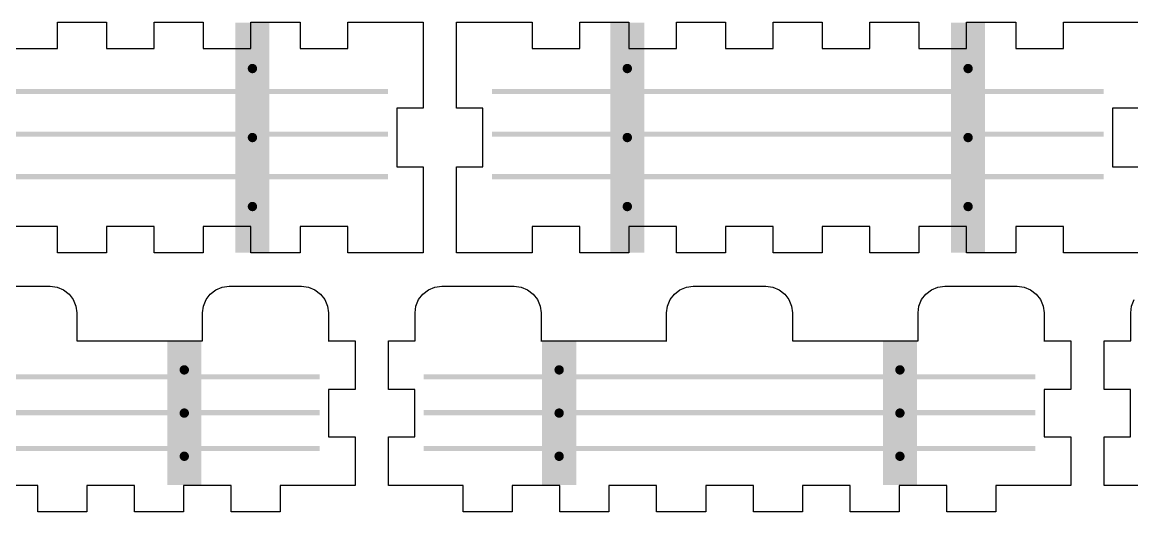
# Model space of a CAD drawing. Header units: millimetres. Extents: x 6 to 594, y 82 to 394.
# Drawn here: x 207 to 337.2, y 236.6 to 294 of the extents above; entities that cross this region are included whole.
import ezdxf

# ---------------------------------------------------------------- set-up
doc = ezdxf.new("R2010")
doc.units = ezdxf.units.MM
doc.layers.add('CUT', color=1, linetype='Continuous')
doc.layers.add('RASTER', color=7, linetype='Continuous')

msp = doc.modelspace()

# ---------------------------------------------------------------- hatches: boundary and pattern name
at = {"layer": 'RASTER'}
for points in [[(232, 294), (236, 294), (236, 267), (232, 267)], [(276, 294), (280, 294), (280, 267), (276, 267)], [(316, 294), (320, 294), (320, 267), (316, 267)], [(234.55, 288.6), (234.545, 288.528), (234.531, 288.458), (234.508, 288.39), (234.476, 288.325), (234.436, 288.265), (234.389, 288.211), (234.335, 288.164), (234.275, 288.124), (234.21, 288.092), (234.142, 288.069), (234.072, 288.055), (234, 288.05), (233.928, 288.055), (233.858, 288.069), (233.79, 288.092), (233.725, 288.124), (233.665, 288.164), (233.611, 288.211), (233.564, 288.265), (233.524, 288.325), (233.492, 288.39), (233.469, 288.458), (233.455, 288.528), (233.45, 288.6), (233.455, 288.672), (233.469, 288.742), (233.492, 288.81), (233.524, 288.875), (233.564, 288.935), (233.611, 288.989), (233.665, 289.036), (233.725, 289.076), (233.79, 289.108), (233.858, 289.131), (233.928, 289.145), (234, 289.15), (234.072, 289.145), (234.142, 289.131), (234.21, 289.108), (234.275, 289.076), (234.335, 289.036), (234.389, 288.989), (234.436, 288.935), (234.476, 288.875), (234.508, 288.81), (234.531, 288.742), (234.545, 288.672)], [(278.55, 288.6), (278.545, 288.528), (278.531, 288.458), (278.508, 288.39), (278.476, 288.325), (278.436, 288.265), (278.389, 288.211), (278.335, 288.164), (278.275, 288.124), (278.21, 288.092), (278.142, 288.069), (278.072, 288.055), (278, 288.05), (277.928, 288.055), (277.858, 288.069), (277.79, 288.092), (277.725, 288.124), (277.665, 288.164), (277.611, 288.211), (277.564, 288.265), (277.524, 288.325), (277.492, 288.39), (277.469, 288.458), (277.455, 288.528), (277.45, 288.6), (277.455, 288.672), (277.469, 288.742), (277.492, 288.81), (277.524, 288.875), (277.564, 288.935), (277.611, 288.989), (277.665, 289.036), (277.725, 289.076), (277.79, 289.108), (277.858, 289.131), (277.928, 289.145), (278, 289.15), (278.072, 289.145), (278.142, 289.131), (278.21, 289.108), (278.275, 289.076), (278.335, 289.036), (278.389, 288.989), (278.436, 288.935), (278.476, 288.875), (278.508, 288.81), (278.531, 288.742), (278.545, 288.672)], [(318.55, 288.6), (318.545, 288.528), (318.531, 288.458), (318.508, 288.39), (318.476, 288.325), (318.436, 288.265), (318.389, 288.211), (318.335, 288.164), (318.275, 288.124), (318.21, 288.092), (318.142, 288.069), (318.072, 288.055), (318, 288.05), (317.928, 288.055), (317.858, 288.069), (317.79, 288.092), (317.725, 288.124), (317.665, 288.164), (317.611, 288.211), (317.564, 288.265), (317.524, 288.325), (317.492, 288.39), (317.469, 288.458), (317.455, 288.528), (317.45, 288.6), (317.455, 288.672), (317.469, 288.742), (317.492, 288.81), (317.524, 288.875), (317.564, 288.935), (317.611, 288.989), (317.665, 289.036), (317.725, 289.076), (317.79, 289.108), (317.858, 289.131), (317.928, 289.145), (318, 289.15), (318.072, 289.145), (318.142, 289.131), (318.21, 289.108), (318.275, 289.076), (318.335, 289.036), (318.389, 288.989), (318.436, 288.935), (318.476, 288.875), (318.508, 288.81), (318.531, 288.742), (318.545, 288.672)], [(178.1, 286.2), (249.9, 286.2), (249.9, 285.6), (178.1, 285.6)], [(262.1, 286.2), (333.9, 286.2), (333.9, 285.6), (262.1, 285.6)], [(178.1, 281.2), (249.9, 281.2), (249.9, 280.6), (178.1, 280.6)], [(234.55, 280.5), (234.545, 280.428), (234.531, 280.358), (234.508, 280.29), (234.476, 280.225), (234.436, 280.165), (234.389, 280.111), (234.335, 280.064), (234.275, 280.024), (234.21, 279.992), (234.142, 279.969), (234.072, 279.955), (234, 279.95), (233.928, 279.955), (233.858, 279.969), (233.79, 279.992), (233.725, 280.024), (233.665, 280.064), (233.611, 280.111), (233.564, 280.165), (233.524, 280.225), (233.492, 280.29), (233.469, 280.358), (233.455, 280.428), (233.45, 280.5), (233.455, 280.572), (233.469, 280.642), (233.492, 280.71), (233.524, 280.775), (233.564, 280.835), (233.611, 280.889), (233.665, 280.936), (233.725, 280.976), (233.79, 281.008), (233.858, 281.031), (233.928, 281.045), (234, 281.05), (234.072, 281.045), (234.142, 281.031), (234.21, 281.008), (234.275, 280.976), (234.335, 280.936), (234.389, 280.889), (234.436, 280.835), (234.476, 280.775), (234.508, 280.71), (234.531, 280.642), (234.545, 280.572)], [(262.1, 281.2), (333.9, 281.2), (333.9, 280.6), (262.1, 280.6)], [(278.55, 280.5), (278.545, 280.428), (278.531, 280.358), (278.508, 280.29), (278.476, 280.225), (278.436, 280.165), (278.389, 280.111), (278.335, 280.064), (278.275, 280.024), (278.21, 279.992), (278.142, 279.969), (278.072, 279.955), (278, 279.95), (277.928, 279.955), (277.858, 279.969), (277.79, 279.992), (277.725, 280.024), (277.665, 280.064), (277.611, 280.111), (277.564, 280.165), (277.524, 280.225), (277.492, 280.29), (277.469, 280.358), (277.455, 280.428), (277.45, 280.5), (277.455, 280.572), (277.469, 280.642), (277.492, 280.71), (277.524, 280.775), (277.564, 280.835), (277.611, 280.889), (277.665, 280.936), (277.725, 280.976), (277.79, 281.008), (277.858, 281.031), (277.928, 281.045), (278, 281.05), (278.072, 281.045), (278.142, 281.031), (278.21, 281.008), (278.275, 280.976), (278.335, 280.936), (278.389, 280.889), (278.436, 280.835), (278.476, 280.775), (278.508, 280.71), (278.531, 280.642), (278.545, 280.572)], [(318.55, 280.5), (318.545, 280.428), (318.531, 280.358), (318.508, 280.29), (318.476, 280.225), (318.436, 280.165), (318.389, 280.111), (318.335, 280.064), (318.275, 280.024), (318.21, 279.992), (318.142, 279.969), (318.072, 279.955), (318, 279.95), (317.928, 279.955), (317.858, 279.969), (317.79, 279.992), (317.725, 280.024), (317.665, 280.064), (317.611, 280.111), (317.564, 280.165), (317.524, 280.225), (317.492, 280.29), (317.469, 280.358), (317.455, 280.428), (317.45, 280.5), (317.455, 280.572), (317.469, 280.642), (317.492, 280.71), (317.524, 280.775), (317.564, 280.835), (317.611, 280.889), (317.665, 280.936), (317.725, 280.976), (317.79, 281.008), (317.858, 281.031), (317.928, 281.045), (318, 281.05), (318.072, 281.045), (318.142, 281.031), (318.21, 281.008), (318.275, 280.976), (318.335, 280.936), (318.389, 280.889), (318.436, 280.835), (318.476, 280.775), (318.508, 280.71), (318.531, 280.642), (318.545, 280.572)], [(178.1, 276.2), (249.9, 276.2), (249.9, 275.6), (178.1, 275.6)], [(262.1, 276.2), (333.9, 276.2), (333.9, 275.6), (262.1, 275.6)], [(234.55, 272.4), (234.545, 272.328), (234.531, 272.258), (234.508, 272.19), (234.476, 272.125), (234.436, 272.065), (234.389, 272.011), (234.335, 271.964), (234.275, 271.924), (234.21, 271.892), (234.142, 271.869), (234.072, 271.855), (234, 271.85), (233.928, 271.855), (233.858, 271.869), (233.79, 271.892), (233.725, 271.924), (233.665, 271.964), (233.611, 272.011), (233.564, 272.065), (233.524, 272.125), (233.492, 272.19), (233.469, 272.258), (233.455, 272.328), (233.45, 272.4), (233.455, 272.472), (233.469, 272.542), (233.492, 272.61), (233.524, 272.675), (233.564, 272.735), (233.611, 272.789), (233.665, 272.836), (233.725, 272.876), (233.79, 272.908), (233.858, 272.931), (233.928, 272.945), (234, 272.95), (234.072, 272.945), (234.142, 272.931), (234.21, 272.908), (234.275, 272.876), (234.335, 272.836), (234.389, 272.789), (234.436, 272.735), (234.476, 272.675), (234.508, 272.61), (234.531, 272.542), (234.545, 272.472)], [(278.55, 272.4), (278.545, 272.328), (278.531, 272.258), (278.508, 272.19), (278.476, 272.125), (278.436, 272.065), (278.389, 272.011), (278.335, 271.964), (278.275, 271.924), (278.21, 271.892), (278.142, 271.869), (278.072, 271.855), (278, 271.85), (277.928, 271.855), (277.858, 271.869), (277.79, 271.892), (277.725, 271.924), (277.665, 271.964), (277.611, 272.011), (277.564, 272.065), (277.524, 272.125), (277.492, 272.19), (277.469, 272.258), (277.455, 272.328), (277.45, 272.4), (277.455, 272.472), (277.469, 272.542), (277.492, 272.61), (277.524, 272.675), (277.564, 272.735), (277.611, 272.789), (277.665, 272.836), (277.725, 272.876), (277.79, 272.908), (277.858, 272.931), (277.928, 272.945), (278, 272.95), (278.072, 272.945), (278.142, 272.931), (278.21, 272.908), (278.275, 272.876), (278.335, 272.836), (278.389, 272.789), (278.436, 272.735), (278.476, 272.675), (278.508, 272.61), (278.531, 272.542), (278.545, 272.472)], [(318.55, 272.4), (318.545, 272.328), (318.531, 272.258), (318.508, 272.19), (318.476, 272.125), (318.436, 272.065), (318.389, 272.011), (318.335, 271.964), (318.275, 271.924), (318.21, 271.892), (318.142, 271.869), (318.072, 271.855), (318, 271.85), (317.928, 271.855), (317.858, 271.869), (317.79, 271.892), (317.725, 271.924), (317.665, 271.964), (317.611, 272.011), (317.564, 272.065), (317.524, 272.125), (317.492, 272.19), (317.469, 272.258), (317.455, 272.328), (317.45, 272.4), (317.455, 272.472), (317.469, 272.542), (317.492, 272.61), (317.524, 272.675), (317.564, 272.735), (317.611, 272.789), (317.665, 272.836), (317.725, 272.876), (317.79, 272.908), (317.858, 272.931), (317.928, 272.945), (318, 272.95), (318.072, 272.945), (318.142, 272.931), (318.21, 272.908), (318.275, 272.876), (318.335, 272.836), (318.389, 272.789), (318.436, 272.735), (318.476, 272.675), (318.508, 272.61), (318.531, 272.542), (318.545, 272.472)], [(224, 256.6), (228, 256.6), (228, 239.7), (224, 239.7)], [(268, 256.6), (272, 256.6), (272, 239.7), (268, 239.7)], [(308, 256.6), (312, 256.6), (312, 239.7), (308, 239.7)], [(170.1, 252.7), (241.9, 252.7), (241.9, 252.1), (170.1, 252.1)], [(226.55, 253.22), (226.545, 253.148), (226.531, 253.078), (226.508, 253.01), (226.476, 252.945), (226.436, 252.885), (226.389, 252.831), (226.335, 252.784), (226.275, 252.744), (226.21, 252.712), (226.142, 252.689), (226.072, 252.675), (226, 252.67), (225.928, 252.675), (225.858, 252.689), (225.79, 252.712), (225.725, 252.744), (225.665, 252.784), (225.611, 252.831), (225.564, 252.885), (225.524, 252.945), (225.492, 253.01), (225.469, 253.078), (225.455, 253.148), (225.45, 253.22), (225.455, 253.292), (225.469, 253.362), (225.492, 253.43), (225.524, 253.495), (225.564, 253.555), (225.611, 253.609), (225.665, 253.656), (225.725, 253.696), (225.79, 253.728), (225.858, 253.751), (225.928, 253.765), (226, 253.77), (226.072, 253.765), (226.142, 253.751), (226.21, 253.728), (226.275, 253.696), (226.335, 253.656), (226.389, 253.609), (226.436, 253.555), (226.476, 253.495), (226.508, 253.43), (226.531, 253.362), (226.545, 253.292)], [(254.1, 252.7), (325.9, 252.7), (325.9, 252.1), (254.1, 252.1)], [(270.55, 253.22), (270.545, 253.148), (270.531, 253.078), (270.508, 253.01), (270.476, 252.945), (270.436, 252.885), (270.389, 252.831), (270.335, 252.784), (270.275, 252.744), (270.21, 252.712), (270.142, 252.689), (270.072, 252.675), (270, 252.67), (269.928, 252.675), (269.858, 252.689), (269.79, 252.712), (269.725, 252.744), (269.665, 252.784), (269.611, 252.831), (269.564, 252.885), (269.524, 252.945), (269.492, 253.01), (269.469, 253.078), (269.455, 253.148), (269.45, 253.22), (269.455, 253.292), (269.469, 253.362), (269.492, 253.43), (269.524, 253.495), (269.564, 253.555), (269.611, 253.609), (269.665, 253.656), (269.725, 253.696), (269.79, 253.728), (269.858, 253.751), (269.928, 253.765), (270, 253.77), (270.072, 253.765), (270.142, 253.751), (270.21, 253.728), (270.275, 253.696), (270.335, 253.656), (270.389, 253.609), (270.436, 253.555), (270.476, 253.495), (270.508, 253.43), (270.531, 253.362), (270.545, 253.292)], [(310.55, 253.22), (310.545, 253.148), (310.531, 253.078), (310.508, 253.01), (310.476, 252.945), (310.436, 252.885), (310.389, 252.831), (310.335, 252.784), (310.275, 252.744), (310.21, 252.712), (310.142, 252.689), (310.072, 252.675), (310, 252.67), (309.928, 252.675), (309.858, 252.689), (309.79, 252.712), (309.725, 252.744), (309.665, 252.784), (309.611, 252.831), (309.564, 252.885), (309.524, 252.945), (309.492, 253.01), (309.469, 253.078), (309.455, 253.148), (309.45, 253.22), (309.455, 253.292), (309.469, 253.362), (309.492, 253.43), (309.524, 253.495), (309.564, 253.555), (309.611, 253.609), (309.665, 253.656), (309.725, 253.696), (309.79, 253.728), (309.858, 253.751), (309.928, 253.765), (310, 253.77), (310.072, 253.765), (310.142, 253.751), (310.21, 253.728), (310.275, 253.696), (310.335, 253.656), (310.389, 253.609), (310.436, 253.555), (310.476, 253.495), (310.508, 253.43), (310.531, 253.362), (310.545, 253.292)], [(170.1, 248.5), (241.9, 248.5), (241.9, 247.9), (170.1, 247.9)], [(226.55, 248.15), (226.545, 248.078), (226.531, 248.008), (226.508, 247.94), (226.476, 247.875), (226.436, 247.815), (226.389, 247.761), (226.335, 247.714), (226.275, 247.674), (226.21, 247.642), (226.142, 247.619), (226.072, 247.605), (226, 247.6), (225.928, 247.605), (225.858, 247.619), (225.79, 247.642), (225.725, 247.674), (225.665, 247.714), (225.611, 247.761), (225.564, 247.815), (225.524, 247.875), (225.492, 247.94), (225.469, 248.008), (225.455, 248.078), (225.45, 248.15), (225.455, 248.222), (225.469, 248.292), (225.492, 248.36), (225.524, 248.425), (225.564, 248.485), (225.611, 248.539), (225.665, 248.586), (225.725, 248.626), (225.79, 248.658), (225.858, 248.681), (225.928, 248.695), (226, 248.7), (226.072, 248.695), (226.142, 248.681), (226.21, 248.658), (226.275, 248.626), (226.335, 248.586), (226.389, 248.539), (226.436, 248.485), (226.476, 248.425), (226.508, 248.36), (226.531, 248.292), (226.545, 248.222)], [(254.1, 248.5), (325.9, 248.5), (325.9, 247.9), (254.1, 247.9)], [(270.55, 248.15), (270.545, 248.078), (270.531, 248.008), (270.508, 247.94), (270.476, 247.875), (270.436, 247.815), (270.389, 247.761), (270.335, 247.714), (270.275, 247.674), (270.21, 247.642), (270.142, 247.619), (270.072, 247.605), (270, 247.6), (269.928, 247.605), (269.858, 247.619), (269.79, 247.642), (269.725, 247.674), (269.665, 247.714), (269.611, 247.761), (269.564, 247.815), (269.524, 247.875), (269.492, 247.94), (269.469, 248.008), (269.455, 248.078), (269.45, 248.15), (269.455, 248.222), (269.469, 248.292), (269.492, 248.36), (269.524, 248.425), (269.564, 248.485), (269.611, 248.539), (269.665, 248.586), (269.725, 248.626), (269.79, 248.658), (269.858, 248.681), (269.928, 248.695), (270, 248.7), (270.072, 248.695), (270.142, 248.681), (270.21, 248.658), (270.275, 248.626), (270.335, 248.586), (270.389, 248.539), (270.436, 248.485), (270.476, 248.425), (270.508, 248.36), (270.531, 248.292), (270.545, 248.222)], [(310.55, 248.15), (310.545, 248.078), (310.531, 248.008), (310.508, 247.94), (310.476, 247.875), (310.436, 247.815), (310.389, 247.761), (310.335, 247.714), (310.275, 247.674), (310.21, 247.642), (310.142, 247.619), (310.072, 247.605), (310, 247.6), (309.928, 247.605), (309.858, 247.619), (309.79, 247.642), (309.725, 247.674), (309.665, 247.714), (309.611, 247.761), (309.564, 247.815), (309.524, 247.875), (309.492, 247.94), (309.469, 248.008), (309.455, 248.078), (309.45, 248.15), (309.455, 248.222), (309.469, 248.292), (309.492, 248.36), (309.524, 248.425), (309.564, 248.485), (309.611, 248.539), (309.665, 248.586), (309.725, 248.626), (309.79, 248.658), (309.858, 248.681), (309.928, 248.695), (310, 248.7), (310.072, 248.695), (310.142, 248.681), (310.21, 248.658), (310.275, 248.626), (310.335, 248.586), (310.389, 248.539), (310.436, 248.485), (310.476, 248.425), (310.508, 248.36), (310.531, 248.292), (310.545, 248.222)], [(170.1, 244.3), (241.9, 244.3), (241.9, 243.7), (170.1, 243.7)], [(226.55, 243.08), (226.545, 243.008), (226.531, 242.938), (226.508, 242.87), (226.476, 242.805), (226.436, 242.745), (226.389, 242.691), (226.335, 242.644), (226.275, 242.604), (226.21, 242.572), (226.142, 242.549), (226.072, 242.535), (226, 242.53), (225.928, 242.535), (225.858, 242.549), (225.79, 242.572), (225.725, 242.604), (225.665, 242.644), (225.611, 242.691), (225.564, 242.745), (225.524, 242.805), (225.492, 242.87), (225.469, 242.938), (225.455, 243.008), (225.45, 243.08), (225.455, 243.152), (225.469, 243.222), (225.492, 243.29), (225.524, 243.355), (225.564, 243.415), (225.611, 243.469), (225.665, 243.516), (225.725, 243.556), (225.79, 243.588), (225.858, 243.611), (225.928, 243.625), (226, 243.63), (226.072, 243.625), (226.142, 243.611), (226.21, 243.588), (226.275, 243.556), (226.335, 243.516), (226.389, 243.469), (226.436, 243.415), (226.476, 243.355), (226.508, 243.29), (226.531, 243.222), (226.545, 243.152)], [(254.1, 244.3), (325.9, 244.3), (325.9, 243.7), (254.1, 243.7)], [(270.55, 243.08), (270.545, 243.008), (270.531, 242.938), (270.508, 242.87), (270.476, 242.805), (270.436, 242.745), (270.389, 242.691), (270.335, 242.644), (270.275, 242.604), (270.21, 242.572), (270.142, 242.549), (270.072, 242.535), (270, 242.53), (269.928, 242.535), (269.858, 242.549), (269.79, 242.572), (269.725, 242.604), (269.665, 242.644), (269.611, 242.691), (269.564, 242.745), (269.524, 242.805), (269.492, 242.87), (269.469, 242.938), (269.455, 243.008), (269.45, 243.08), (269.455, 243.152), (269.469, 243.222), (269.492, 243.29), (269.524, 243.355), (269.564, 243.415), (269.611, 243.469), (269.665, 243.516), (269.725, 243.556), (269.79, 243.588), (269.858, 243.611), (269.928, 243.625), (270, 243.63), (270.072, 243.625), (270.142, 243.611), (270.21, 243.588), (270.275, 243.556), (270.335, 243.516), (270.389, 243.469), (270.436, 243.415), (270.476, 243.355), (270.508, 243.29), (270.531, 243.222), (270.545, 243.152)], [(310.55, 243.08), (310.545, 243.008), (310.531, 242.938), (310.508, 242.87), (310.476, 242.805), (310.436, 242.745), (310.389, 242.691), (310.335, 242.644), (310.275, 242.604), (310.21, 242.572), (310.142, 242.549), (310.072, 242.535), (310, 242.53), (309.928, 242.535), (309.858, 242.549), (309.79, 242.572), (309.725, 242.604), (309.665, 242.644), (309.611, 242.691), (309.564, 242.745), (309.524, 242.805), (309.492, 242.87), (309.469, 242.938), (309.455, 243.008), (309.45, 243.08), (309.455, 243.152), (309.469, 243.222), (309.492, 243.29), (309.524, 243.355), (309.564, 243.415), (309.611, 243.469), (309.665, 243.516), (309.725, 243.556), (309.79, 243.588), (309.858, 243.611), (309.928, 243.625), (310, 243.63), (310.072, 243.625), (310.142, 243.611), (310.21, 243.588), (310.275, 243.556), (310.335, 243.516), (310.389, 243.469), (310.436, 243.415), (310.476, 243.355), (310.508, 243.29), (310.531, 243.222), (310.545, 243.152)]]:
    msp.add_hatch(color=7, dxfattribs=at).paths.add_polyline_path(points)

# ---------------------------------------------------------------- linework, layer by layer
at = {"layer": 'CUT'}
for points in [[(205.525, 290.94), (211.122, 290.94), (211.122, 294.04), (216.878, 294.04), (216.878, 290.94), (222.475, 290.94), (222.475, 294.04), (228.232, 294.04), (228.232, 290.94), (233.829, 290.94), (233.829, 294.04), (239.586, 294.04), (239.586, 290.94), (245.183, 290.94), (245.183, 294.04), (250.9, 294.04), (254.04, 294.04), (254.04, 290.9), (254.04, 283.927), (250.94, 283.927), (250.94, 277.073), (254.04, 277.073), (254.04, 270.1), (254.04, 266.96), (250.9, 266.96), (245.183, 266.96), (245.183, 270.06), (239.586, 270.06), (239.586, 266.96), (233.829, 266.96), (233.829, 270.06), (228.232, 270.06), (228.232, 266.96), (222.475, 266.96), (222.475, 270.06), (216.878, 270.06), (216.878, 266.96), (211.122, 266.96), (211.122, 270.06), (205.525, 270.06)], [(338.04, 266.96), (334.9, 266.96), (329.183, 266.96), (329.183, 270.06), (323.586, 270.06), (323.586, 266.96), (317.829, 266.96), (317.829, 270.06), (312.232, 270.06), (312.232, 266.96), (306.475, 266.96), (306.475, 270.06), (300.878, 270.06), (300.878, 266.96), (295.122, 266.96), (295.122, 270.06), (289.525, 270.06), (289.525, 266.96), (283.768, 266.96), (283.768, 270.06), (278.171, 270.06), (278.171, 266.96), (272.414, 266.96), (272.414, 270.06), (266.817, 270.06), (266.817, 266.96), (261.1, 266.96), (257.96, 266.96), (257.96, 270.1), (257.96, 277.073), (261.06, 277.073), (261.06, 283.927), (257.96, 283.927), (257.96, 290.9), (257.96, 294.04), (261.1, 294.04), (266.817, 294.04), (266.817, 290.94), (272.414, 290.94), (272.414, 294.04), (278.171, 294.04), (278.171, 290.94), (283.768, 290.94), (283.768, 294.04), (289.525, 294.04), (289.525, 290.94), (295.122, 290.94), (295.122, 294.04), (300.878, 294.04), (300.878, 290.94), (306.475, 290.94), (306.475, 294.04), (312.232, 294.04), (312.232, 290.94), (317.829, 290.94), (317.829, 294.04), (323.586, 294.04), (323.586, 290.94), (329.183, 290.94), (329.183, 294.04), (334.9, 294.04), (338.04, 294.04)], [(338.04, 283.927), (334.94, 283.927), (334.94, 277.073), (338.04, 277.073)], [(201.747, 263.04), (210.253, 263.04), (211.063, 262.933), (211.82, 262.62), (212.471, 262.121), (212.97, 261.47), (213.283, 260.713), (213.39, 259.903), (213.39, 256.64), (213.38, 256.64), (228.14, 256.64), (228.13, 256.64), (228.13, 259.903), (228.237, 260.713), (228.55, 261.47), (229.049, 262.121), (229.7, 262.62), (230.457, 262.933), (231.267, 263.04), (239.773, 263.04), (240.583, 262.933), (241.34, 262.62), (241.991, 262.121), (242.49, 261.47), (242.803, 260.713), (242.91, 259.903), (242.91, 256.64), (242.9, 256.64), (246.04, 256.64), (246.04, 250.927), (242.94, 250.927), (242.94, 245.373), (246.04, 245.373), (246.04, 239.66), (242.9, 239.66), (237.263, 239.66), (237.263, 236.56), (231.506, 236.56), (231.506, 239.66), (225.909, 239.66), (225.909, 236.56), (220.152, 236.56), (220.152, 239.66), (214.555, 239.66), (214.555, 236.56), (208.798, 236.56), (208.798, 239.66), (203.202, 239.66)], [(342.737, 239.66), (337.1, 239.66), (333.96, 239.66), (333.96, 245.373), (337.06, 245.373), (337.06, 250.927), (333.96, 250.927), (333.96, 256.64), (337.1, 256.64), (337.09, 256.64), (337.09, 259.903), (337.197, 260.713), (337.51, 261.47)]]:
    msp.add_lwpolyline(points, dxfattribs=at)
msp.add_lwpolyline([(253.1, 256.64), (253.09, 256.64), (253.09, 259.903), (253.197, 260.713), (253.51, 261.47), (254.009, 262.121), (254.66, 262.62), (255.417, 262.933), (256.227, 263.04), (264.733, 263.04), (265.543, 262.933), (266.3, 262.62), (266.951, 262.121), (267.45, 261.47), (267.763, 260.713), (267.87, 259.903), (267.87, 256.64), (267.86, 256.64), (282.62, 256.64), (282.61, 256.64), (282.61, 259.903), (282.717, 260.713), (283.03, 261.47), (283.529, 262.121), (284.18, 262.62), (284.937, 262.933), (285.747, 263.04), (294.253, 263.04), (295.063, 262.933), (295.82, 262.62), (296.471, 262.121), (296.97, 261.47), (297.283, 260.713), (297.39, 259.903), (297.39, 256.64), (297.38, 256.64), (312.14, 256.64), (312.13, 256.64), (312.13, 259.903), (312.237, 260.713), (312.55, 261.47), (313.049, 262.121), (313.7, 262.62), (314.457, 262.933), (315.267, 263.04), (323.773, 263.04), (324.583, 262.933), (325.34, 262.62), (325.991, 262.121), (326.49, 261.47), (326.803, 260.713), (326.91, 259.903), (326.91, 256.64), (326.9, 256.64), (330.04, 256.64), (330.04, 250.927), (326.94, 250.927), (326.94, 245.373), (330.04, 245.373), (330.04, 239.66), (326.9, 239.66), (321.263, 239.66), (321.263, 236.56), (315.506, 236.56), (315.506, 239.66), (309.909, 239.66), (309.909, 236.56), (304.152, 236.56), (304.152, 239.66), (298.555, 239.66), (298.555, 236.56), (292.798, 236.56), (292.798, 239.66), (287.202, 239.66), (287.202, 236.56), (281.445, 236.56), (281.445, 239.66), (275.848, 239.66), (275.848, 236.56), (270.091, 236.56), (270.091, 239.66), (264.494, 239.66), (264.494, 236.56), (258.737, 236.56), (258.737, 239.66), (253.1, 239.66), (249.96, 239.66), (249.96, 245.373), (253.06, 245.373), (253.06, 250.927), (249.96, 250.927), (249.96, 256.64)], close=True, dxfattribs=at)

doc.saveas('drawing.dxf')
